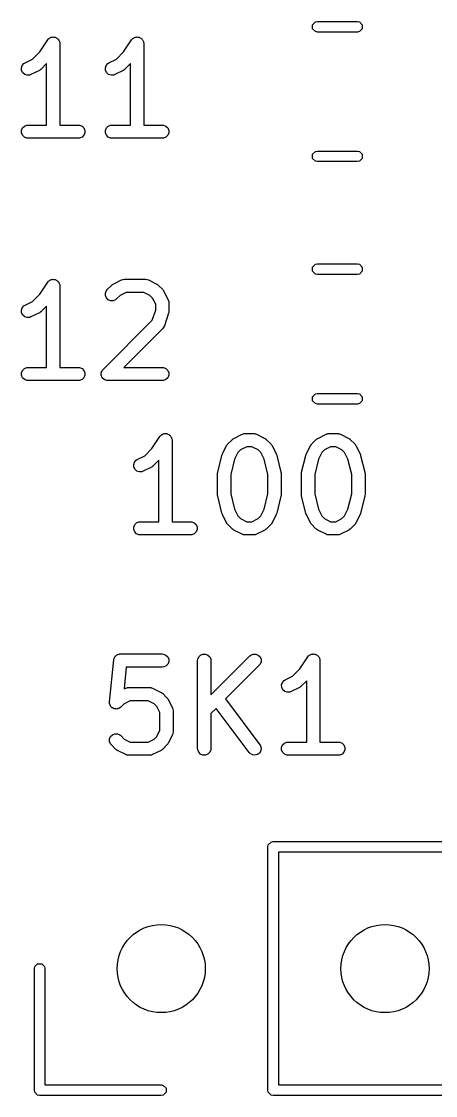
# Model space of a CAD drawing. Extents: x 19.8 to 98.9, y -129.1 to -67.1.
# Drawn here: x 33.41 to 38.11, y -118.64 to -106.45 of the extents above; entities that cross this region are included whole.
import ezdxf

# ---------------------------------------------------------------- set-up
doc = ezdxf.new("R2010")
doc.units = 0
doc.layers.add('BLACK', color=7, linetype='CONTINUOUS')

msp = doc.modelspace()

# ---------------------------------------------------------------- linework, layer by layer
at = {"layer": 'BLACK', "linetype": 'CONTINUOUS'}
for p, q in [((36.717503, -106.492039), (36.749975, -106.459567)), ((36.717503, -106.537961), (36.717503, -106.492039)), ((36.749975, -106.459567), (36.772936, -106.455)), ((36.772936, -106.455), (37.227064, -106.455)), ((37.227064, -106.455), (37.250025, -106.459567)), ((37.250025, -106.459567), (37.282497, -106.492039)), ((37.282497, -106.492039), (37.282497, -106.537961)), ((36.749975, -106.570433), (36.717503, -106.537961)), ((36.772936, -106.575), (36.749975, -106.570433)), ((37.227064, -106.575), (36.772936, -106.575)), ((37.250025, -106.570433), (37.227064, -106.575)), ((37.282497, -106.537961), (37.250025, -106.570433)), ((33.620285, -106.799896), (33.711405, -106.663216)), ((33.711405, -106.663216), (33.711439, -106.663173)), ((33.711439, -106.663173), (33.711449, -106.663151)), ((33.711449, -106.663151), (33.7115, -106.663099)), ((33.7115, -106.663099), (33.720721, -106.651841)), ((33.720721, -106.651841), (33.72689, -106.647709)), ((33.72689, -106.647709), (33.732141, -106.642459)), ((33.732141, -106.642459), (33.73893, -106.639646)), ((33.73893, -106.639646), (33.745036, -106.635558)), ((33.745036, -106.635558), (33.752316, -106.634101)), ((33.752316, -106.634101), (33.759177, -106.63126)), ((33.759177, -106.63126), (33.766525, -106.63126)), ((33.766525, -106.63126), (33.77373, -106.629819)), ((33.77373, -106.629819), (33.781014, -106.63126)), ((33.781014, -106.63126), (33.788441, -106.63126)), ((33.788441, -106.63126), (33.795229, -106.634072)), ((33.795229, -106.634072), (33.802438, -106.635498)), ((33.802438, -106.635498), (33.808617, -106.639617)), ((33.808617, -106.639617), (33.815477, -106.642459)), ((33.815477, -106.642459), (33.82067, -106.647652)), ((33.82067, -106.647652), (33.826787, -106.65173)), ((33.826787, -106.65173), (33.83092, -106.657902)), ((33.83092, -106.657902), (33.836169, -106.663151)), ((33.836169, -106.663151), (33.83898, -106.669938)), ((33.83898, -106.669938), (33.84307, -106.676045)), ((33.84307, -106.676045), (33.844526, -106.683326)), ((33.844526, -106.683326), (33.847368, -106.690187)), ((33.847368, -106.690187), (33.848793, -106.704663)), ((33.848793, -106.704663), (33.848809, -106.70474)), ((33.848809, -106.70474), (33.848803, -106.704766)), ((33.848803, -106.704766), (33.848809, -106.704819)), ((33.848809, -106.704819), (33.848809, -107.629819)), ((34.572666, -106.799896), (34.663786, -106.663216)), ((34.663786, -106.663216), (34.66382, -106.663173)), ((34.66382, -106.663173), (34.66383, -106.663151)), ((34.66383, -106.663151), (34.663881, -106.663099)), ((34.663881, -106.663099), (34.673102, -106.651841)), ((34.673102, -106.651841), (34.679271, -106.647709)), ((34.679271, -106.647709), (34.684522, -106.642459)), ((34.684522, -106.642459), (34.691311, -106.639646)), ((34.691311, -106.639646), (34.697417, -106.635558)), ((34.697417, -106.635558), (34.704697, -106.634101)), ((34.704697, -106.634101), (34.711558, -106.63126)), ((34.711558, -106.63126), (34.718906, -106.63126)), ((34.718906, -106.63126), (34.726111, -106.629819)), ((34.726111, -106.629819), (34.733395, -106.63126)), ((34.733395, -106.63126), (34.740822, -106.63126)), ((34.740822, -106.63126), (34.74761, -106.634072)), ((34.74761, -106.634072), (34.754819, -106.635498)), ((34.754819, -106.635498), (34.760998, -106.639617)), ((34.760998, -106.639617), (34.767858, -106.642459)), ((34.767858, -106.642459), (34.773051, -106.647652)), ((34.773051, -106.647652), (34.779168, -106.65173)), ((34.779168, -106.65173), (34.783301, -106.657902)), ((34.783301, -106.657902), (34.78855, -106.663151)), ((34.78855, -106.663151), (34.791361, -106.669938)), ((34.791361, -106.669938), (34.795451, -106.676045)), ((34.795451, -106.676045), (34.796907, -106.683326)), ((34.796907, -106.683326), (34.799749, -106.690187)), ((34.799749, -106.690187), (34.801174, -106.704663)), ((34.801174, -106.704663), (34.80119, -106.70474)), ((34.80119, -106.70474), (34.801184, -106.704766)), ((34.801184, -106.704766), (34.80119, -106.704819)), ((34.80119, -106.704819), (34.80119, -107.629819)), ((33.538906, -106.881275), (33.620285, -106.799896)), ((34.491287, -106.881275), (34.572666, -106.799896)), ((33.413684, -106.981152), (33.422938, -106.953391)), ((33.415758, -107.010342), (33.413684, -106.981152)), ((33.422938, -106.953391), (33.442111, -106.931283)), ((33.442111, -106.931283), (33.454554, -106.923451)), ((33.454554, -106.923451), (33.538906, -106.881275)), ((33.698809, -106.933504), (33.636366, -106.995947)), ((33.698809, -107.629819), (33.698809, -106.933504)), ((34.366065, -106.981152), (34.375319, -106.953391)), ((34.368139, -107.010342), (34.366065, -106.981152)), ((34.375319, -106.953391), (34.394492, -106.931283)), ((34.394492, -106.931283), (34.406935, -106.923451)), ((34.406935, -106.923451), (34.491287, -106.881275)), ((34.65119, -106.933504), (34.588747, -106.995947)), ((34.65119, -107.629819), (34.65119, -106.933504)), ((33.428845, -107.036517), (33.415758, -107.010342)), ((33.450953, -107.05569), (33.428845, -107.036517)), ((33.478714, -107.064944), (33.450953, -107.05569)), ((33.507904, -107.06287), (33.478714, -107.064944)), ((33.521636, -107.057615), (33.507904, -107.06287)), ((33.616874, -107.009996), (33.521636, -107.057615)), ((33.623173, -107.006031), (33.616874, -107.009996)), ((33.625001, -107.005274), (33.623173, -107.006031)), ((33.627057, -107.003585), (33.625001, -107.005274)), ((33.629317, -107.002164), (33.627057, -107.003585)), ((33.630616, -107.000665), (33.629317, -107.002164)), ((33.636366, -106.995947), (33.630616, -107.000665)), ((34.381226, -107.036517), (34.368139, -107.010342)), ((34.403334, -107.05569), (34.381226, -107.036517)), ((34.431095, -107.064944), (34.403334, -107.05569)), ((34.460285, -107.06287), (34.431095, -107.064944)), ((34.474017, -107.057615), (34.460285, -107.06287)), ((34.569255, -107.009996), (34.474017, -107.057615)), ((34.575554, -107.006031), (34.569255, -107.009996)), ((34.577382, -107.005274), (34.575554, -107.006031)), ((34.579438, -107.003585), (34.577382, -107.005274)), ((34.581698, -107.002164), (34.579438, -107.003585)), ((34.582997, -107.000665), (34.581698, -107.002164)), ((34.588747, -106.995947), (34.582997, -107.000665)), ((33.414536, -107.690187), (33.425735, -107.663151)), ((33.414536, -107.719451), (33.414536, -107.690187)), ((33.425735, -107.663151), (33.446427, -107.642459)), ((33.446427, -107.642459), (33.473463, -107.63126)), ((33.473463, -107.63126), (33.488095, -107.629819)), ((33.488095, -107.629819), (33.698809, -107.629819)), ((33.848809, -107.629819), (34.059523, -107.629819)), ((34.059523, -107.629819), (34.074155, -107.63126)), ((34.074155, -107.63126), (34.101191, -107.642459)), ((34.101191, -107.642459), (34.121883, -107.663151)), ((34.121883, -107.663151), (34.133082, -107.690187)), ((34.133082, -107.690187), (34.133082, -107.719451)), ((34.366917, -107.690187), (34.378116, -107.663151)), ((34.366917, -107.719451), (34.366917, -107.690187)), ((34.378116, -107.663151), (34.398808, -107.642459)), ((34.398808, -107.642459), (34.425844, -107.63126)), ((34.425844, -107.63126), (34.440476, -107.629819)), ((34.440476, -107.629819), (34.65119, -107.629819)), ((34.80119, -107.629819), (35.011904, -107.629819)), ((35.011904, -107.629819), (35.026536, -107.63126)), ((35.026536, -107.63126), (35.053572, -107.642459)), ((35.053572, -107.642459), (35.074264, -107.663151)), ((35.074264, -107.663151), (35.085463, -107.690187)), ((35.085463, -107.690187), (35.085463, -107.719451)), ((33.425735, -107.746487), (33.414536, -107.719451)), ((33.446427, -107.767179), (33.425735, -107.746487)), ((33.473463, -107.778378), (33.446427, -107.767179)), ((33.488095, -107.779819), (33.473463, -107.778378)), ((34.059523, -107.779819), (33.488095, -107.779819)), ((34.074155, -107.778378), (34.059523, -107.779819)), ((34.101191, -107.767179), (34.074155, -107.778378)), ((34.121883, -107.746487), (34.101191, -107.767179)), ((34.133082, -107.719451), (34.121883, -107.746487)), ((34.378116, -107.746487), (34.366917, -107.719451)), ((34.398808, -107.767179), (34.378116, -107.746487)), ((34.425844, -107.778378), (34.398808, -107.767179)), ((34.440476, -107.779819), (34.425844, -107.778378)), ((35.011904, -107.779819), (34.440476, -107.779819)), ((35.026536, -107.778378), (35.011904, -107.779819)), ((35.053572, -107.767179), (35.026536, -107.778378)), ((35.074264, -107.746487), (35.053572, -107.767179)), ((35.085463, -107.719451), (35.074264, -107.746487)), ((36.717503, -107.962039), (36.749975, -107.929567)), ((36.749975, -107.929567), (36.772936, -107.925)), ((36.772936, -107.925), (37.227064, -107.925)), ((37.227064, -107.925), (37.250025, -107.929567)), ((37.250025, -107.929567), (37.282497, -107.962039)), ((36.717503, -108.007961), (36.717503, -107.962039)), ((36.749975, -108.040433), (36.717503, -108.007961)), ((36.772936, -108.045), (36.749975, -108.040433)), ((37.227064, -108.045), (36.772936, -108.045)), ((37.250025, -108.040433), (37.227064, -108.045)), ((37.282497, -108.007961), (37.250025, -108.040433)), ((37.282497, -107.962039), (37.282497, -108.007961)), ((36.717503, -109.242039), (36.749975, -109.209567)), ((36.717503, -109.287961), (36.717503, -109.242039)), ((36.749975, -109.320433), (36.717503, -109.287961)), ((36.749975, -109.209567), (36.772936, -109.205)), ((36.772936, -109.205), (37.227064, -109.205)), ((37.227064, -109.205), (37.250025, -109.209567)), ((37.250025, -109.209567), (37.282497, -109.242039)), ((37.282497, -109.287961), (37.250025, -109.320433)), ((37.282497, -109.242039), (37.282497, -109.287961)), ((33.620285, -109.549896), (33.711405, -109.413216)), ((33.711405, -109.413216), (33.711439, -109.413173)), ((33.711439, -109.413173), (33.711449, -109.413151)), ((33.711449, -109.413151), (33.7115, -109.413099)), ((33.7115, -109.413099), (33.720721, -109.401841)), ((33.720721, -109.401841), (33.72689, -109.397709)), ((33.72689, -109.397709), (33.732141, -109.392459)), ((33.732141, -109.392459), (33.73893, -109.389646)), ((33.73893, -109.389646), (33.745036, -109.385558)), ((33.745036, -109.385558), (33.752316, -109.384101)), ((33.752316, -109.384101), (33.759177, -109.38126)), ((33.759177, -109.38126), (33.766525, -109.38126)), ((33.766525, -109.38126), (33.77373, -109.379819)), ((33.77373, -109.379819), (33.781014, -109.38126)), ((33.781014, -109.38126), (33.788441, -109.38126)), ((33.788441, -109.38126), (33.795229, -109.384072)), ((33.795229, -109.384072), (33.802438, -109.385498)), ((33.802438, -109.385498), (33.808617, -109.389617)), ((33.808617, -109.389617), (33.815477, -109.392459)), ((33.815477, -109.392459), (33.82067, -109.397652)), ((33.82067, -109.397652), (33.826787, -109.40173)), ((33.826787, -109.40173), (33.83092, -109.407902)), ((33.83092, -109.407902), (33.836169, -109.413151)), ((33.836169, -109.413151), (33.83898, -109.419938)), ((33.83898, -109.419938), (33.84307, -109.426045)), ((34.454554, -109.435356), (34.549792, -109.387737)), ((34.549792, -109.387737), (34.563523, -109.382482)), ((34.563523, -109.382482), (34.566212, -109.38229)), ((34.566212, -109.38229), (34.568701, -109.38126)), ((34.568701, -109.38126), (34.583333, -109.379819)), ((34.583333, -109.379819), (34.821428, -109.379819)), ((34.821428, -109.379819), (34.83606, -109.38126)), ((34.83606, -109.38126), (34.838549, -109.382291)), ((34.838549, -109.382291), (34.841237, -109.382482)), ((34.841237, -109.382482), (34.854969, -109.387737)), ((34.854969, -109.387737), (34.950207, -109.435356)), ((36.772936, -109.325), (36.749975, -109.320433)), ((37.227064, -109.325), (36.772936, -109.325)), ((37.250025, -109.320433), (37.227064, -109.325)), ((33.84307, -109.426045), (33.844526, -109.433326)), ((33.844526, -109.433326), (33.847368, -109.440187)), ((33.847368, -109.440187), (33.848793, -109.454663)), ((33.848793, -109.454663), (33.848809, -109.45474)), ((33.848809, -109.45474), (33.848803, -109.454766)), ((33.848803, -109.454766), (33.848809, -109.454819)), ((33.848809, -109.454819), (33.848809, -110.379819)), ((34.366917, -109.535426), (34.378116, -109.508389)), ((34.366917, -109.564688), (34.366917, -109.535426)), ((34.378116, -109.508389), (34.387443, -109.497024)), ((34.387443, -109.497024), (34.435062, -109.449405)), ((34.435062, -109.449405), (34.440811, -109.444686)), ((34.440811, -109.444686), (34.442111, -109.443188)), ((34.442111, -109.443188), (34.44437, -109.441766)), ((34.44437, -109.441766), (34.446427, -109.440078)), ((34.446427, -109.440078), (34.448254, -109.43932)), ((34.448254, -109.43932), (34.454554, -109.435356)), ((34.601038, -109.529819), (34.532522, -109.564077)), ((34.803723, -109.529819), (34.601038, -109.529819)), ((34.872239, -109.564077), (34.803723, -109.529819)), ((34.950207, -109.435356), (34.956506, -109.43932)), ((34.956506, -109.43932), (34.958334, -109.440078)), ((34.958334, -109.440078), (34.96039, -109.441766)), ((34.96039, -109.441766), (34.96265, -109.443188)), ((34.96265, -109.443188), (34.963949, -109.444686)), ((34.963949, -109.444686), (34.969699, -109.449405)), ((34.969699, -109.449405), (35.017318, -109.497024)), ((35.017318, -109.497024), (35.022036, -109.502773)), ((35.022036, -109.502773), (35.023535, -109.504073)), ((35.023535, -109.504073), (35.024956, -109.506332)), ((35.024956, -109.506332), (35.026645, -109.508389)), ((35.026645, -109.508389), (35.027402, -109.510216)), ((35.027402, -109.510216), (35.031367, -109.516516)), ((35.031367, -109.516516), (35.078986, -109.611754)), ((33.454554, -109.673451), (33.538906, -109.631275)), ((33.538906, -109.631275), (33.620285, -109.549896)), ((34.378116, -109.591725), (34.366917, -109.564688)), ((34.398808, -109.612417), (34.378116, -109.591725)), ((34.425845, -109.623616), (34.398808, -109.612417)), ((34.455107, -109.623616), (34.425845, -109.623616)), ((34.482144, -109.612417), (34.455107, -109.623616)), ((34.493509, -109.60309), (34.482144, -109.612417)), ((34.532522, -109.564077), (34.493509, -109.60309)), ((34.902646, -109.594484), (34.872239, -109.564077)), ((34.936904, -109.663), (34.902646, -109.594484)), ((34.936904, -109.728363), (34.936904, -109.663)), ((35.078986, -109.611754), (35.084241, -109.625485)), ((35.084241, -109.625485), (35.084432, -109.628174)), ((35.084432, -109.628174), (35.085463, -109.630663)), ((35.085463, -109.630663), (35.086904, -109.645295)), ((35.086904, -109.645295), (35.086904, -109.740533)), ((33.413684, -109.731152), (33.422938, -109.703391)), ((33.415758, -109.760342), (33.413684, -109.731152)), ((33.428845, -109.786517), (33.415758, -109.760342)), ((33.422938, -109.703391), (33.442111, -109.681283)), ((33.450953, -109.80569), (33.428845, -109.786517)), ((33.442111, -109.681283), (33.454554, -109.673451)), ((33.616874, -109.759996), (33.521636, -109.807615)), ((33.623173, -109.756031), (33.616874, -109.759996)), ((33.625001, -109.755274), (33.623173, -109.756031)), ((33.627057, -109.753585), (33.625001, -109.755274)), ((33.629317, -109.752164), (33.627057, -109.753585)), ((33.630616, -109.750665), (33.629317, -109.752164)), ((33.636366, -109.745947), (33.630616, -109.750665)), ((33.698809, -109.683504), (33.636366, -109.745947)), ((33.698809, -110.379819), (33.698809, -109.683504)), ((34.898732, -109.842876), (34.936904, -109.728363)), ((35.083055, -109.764251), (35.035436, -109.907107)), ((35.084704, -109.756995), (35.083055, -109.764251)), ((35.085463, -109.755165), (35.084704, -109.756995)), ((35.085724, -109.752511), (35.085463, -109.755165)), ((35.086315, -109.749914), (35.085724, -109.752511)), ((35.086904, -109.740533), (35.086174, -109.747939)), ((35.086174, -109.747939), (35.086315, -109.749914)), ((33.478714, -109.814944), (33.450953, -109.80569)), ((33.507904, -109.81287), (33.478714, -109.814944)), ((33.521636, -109.807615), (33.507904, -109.81287)), ((34.339824, -110.401786), (34.898732, -109.842876)), ((35.035436, -109.907107), (35.029442, -109.920533)), ((35.017318, -109.936423), (34.573923, -110.379819)), ((35.026646, -109.925058), (35.017318, -109.936423)), ((35.027677, -109.922567), (35.026646, -109.925058)), ((35.029442, -109.920533), (35.027677, -109.922567)), ((33.425735, -110.413151), (33.446427, -110.392459)), ((33.446427, -110.392459), (33.473463, -110.38126)), ((33.473463, -110.38126), (33.488095, -110.379819)), ((33.488095, -110.379819), (33.698809, -110.379819)), ((33.848809, -110.379819), (34.059523, -110.379819)), ((34.059523, -110.379819), (34.074155, -110.38126)), ((34.074155, -110.38126), (34.101191, -110.392459)), ((34.101191, -110.392459), (34.121883, -110.413151)), ((34.573923, -110.379819), (35.011904, -110.379819)), ((35.011904, -110.379819), (35.026536, -110.38126)), ((35.026536, -110.38126), (35.053572, -110.392459)), ((35.053572, -110.392459), (35.074264, -110.413151)), ((33.414536, -110.440187), (33.425735, -110.413151)), ((33.414536, -110.469451), (33.414536, -110.440187)), ((33.425735, -110.496487), (33.414536, -110.469451)), ((33.446427, -110.517179), (33.425735, -110.496487)), ((33.473463, -110.528378), (33.446427, -110.517179)), ((34.101191, -110.517179), (34.074155, -110.528378)), ((34.121883, -110.496487), (34.101191, -110.517179)), ((34.121883, -110.413151), (34.133082, -110.440187)), ((34.133082, -110.469451), (34.121883, -110.496487)), ((34.133082, -110.440187), (34.133082, -110.469451)), ((34.319298, -110.440187), (34.330497, -110.413151)), ((34.319298, -110.469451), (34.319298, -110.440187)), ((34.330497, -110.496487), (34.319298, -110.469451)), ((34.330497, -110.413151), (34.339824, -110.401786)), ((34.351189, -110.517179), (34.330497, -110.496487)), ((34.378225, -110.528378), (34.351189, -110.517179)), ((35.053572, -110.517179), (35.026536, -110.528378)), ((35.074264, -110.496487), (35.053572, -110.517179)), ((35.074264, -110.413151), (35.085463, -110.440187)), ((35.085463, -110.469451), (35.074264, -110.496487)), ((35.085463, -110.440187), (35.085463, -110.469451)), ((33.488095, -110.529819), (33.473463, -110.528378)), ((34.059523, -110.529819), (33.488095, -110.529819)), ((34.074155, -110.528378), (34.059523, -110.529819)), ((34.392857, -110.529819), (34.378225, -110.528378)), ((35.011904, -110.529819), (34.392857, -110.529819)), ((35.026536, -110.528378), (35.011904, -110.529819)), ((36.717503, -110.712039), (36.749975, -110.679567)), ((36.717503, -110.757961), (36.717503, -110.712039)), ((36.749975, -110.790433), (36.717503, -110.757961)), ((36.749975, -110.679567), (36.772936, -110.675)), ((36.772936, -110.675), (37.227064, -110.675)), ((37.227064, -110.675), (37.250025, -110.679567)), ((37.250025, -110.679567), (37.282497, -110.712039)), ((37.282497, -110.757961), (37.250025, -110.790433)), ((37.282497, -110.712039), (37.282497, -110.757961)), ((36.772936, -110.795), (36.749975, -110.790433)), ((37.227064, -110.795), (36.772936, -110.795)), ((37.250025, -110.790433), (37.227064, -110.795)), ((34.894095, -111.299896), (34.985215, -111.163216)), ((34.985215, -111.163216), (34.985249, -111.163173)), ((34.985249, -111.163173), (34.985259, -111.163151)), ((34.985259, -111.163151), (34.98531, -111.163099)), ((34.98531, -111.163099), (34.994531, -111.151841)), ((34.994531, -111.151841), (35.0007, -111.147709)), ((35.0007, -111.147709), (35.005951, -111.142459)), ((35.005951, -111.142459), (35.01274, -111.139646)), ((35.01274, -111.139646), (35.018846, -111.135558)), ((35.018846, -111.135558), (35.026126, -111.134101)), ((35.026126, -111.134101), (35.032987, -111.13126)), ((35.032987, -111.13126), (35.040335, -111.13126)), ((35.040335, -111.13126), (35.04754, -111.129819)), ((35.04754, -111.129819), (35.054824, -111.13126)), ((35.054824, -111.13126), (35.062251, -111.13126)), ((35.062251, -111.13126), (35.069039, -111.134072)), ((35.069039, -111.134072), (35.076248, -111.135498)), ((35.076248, -111.135498), (35.082427, -111.139617)), ((35.082427, -111.139617), (35.089287, -111.142459)), ((35.089287, -111.142459), (35.09448, -111.147652)), ((35.09448, -111.147652), (35.100597, -111.15173)), ((35.100597, -111.15173), (35.10473, -111.157902)), ((35.10473, -111.157902), (35.109979, -111.163151)), ((35.109979, -111.163151), (35.11279, -111.169938)), ((35.11279, -111.169938), (35.11688, -111.176045)), ((35.11688, -111.176045), (35.118336, -111.183326)), ((35.118336, -111.183326), (35.121178, -111.190187)), ((35.121178, -111.190187), (35.122603, -111.204663)), ((35.122603, -111.204663), (35.122619, -111.20474)), ((35.122619, -111.20474), (35.122613, -111.204766)), ((35.122613, -111.204766), (35.122619, -111.204819)), ((35.122619, -111.204819), (35.122619, -112.129819)), ((35.751772, -111.252773), (35.756491, -111.247024)), ((35.756491, -111.247024), (35.80411, -111.199405)), ((35.80411, -111.199405), (35.809859, -111.194686)), ((35.809859, -111.194686), (35.811159, -111.193188)), ((35.811159, -111.193188), (35.813418, -111.191766)), ((35.813418, -111.191766), (35.815475, -111.190078)), ((35.815475, -111.190078), (35.817302, -111.18932)), ((35.817302, -111.18932), (35.823602, -111.185356)), ((35.823602, -111.185356), (35.91884, -111.137737)), ((35.91884, -111.137737), (35.932571, -111.132482)), ((35.932571, -111.132482), (35.93526, -111.13229)), ((35.93526, -111.13229), (35.937749, -111.13126)), ((35.937749, -111.13126), (35.952381, -111.129819)), ((35.952381, -111.129819), (36.047619, -111.129819)), ((36.047619, -111.129819), (36.062251, -111.13126)), ((36.062251, -111.13126), (36.06474, -111.132291)), ((36.06474, -111.132291), (36.067428, -111.132482)), ((36.067428, -111.132482), (36.08116, -111.137737)), ((36.08116, -111.137737), (36.176398, -111.185356)), ((36.176398, -111.185356), (36.182697, -111.18932)), ((36.182697, -111.18932), (36.184525, -111.190078)), ((36.184525, -111.190078), (36.186581, -111.191766)), ((36.186581, -111.191766), (36.188841, -111.193188)), ((36.188841, -111.193188), (36.19014, -111.194686)), ((36.19014, -111.194686), (36.19589, -111.199405)), ((36.19589, -111.199405), (36.243509, -111.247024)), ((36.243509, -111.247024), (36.248227, -111.252773)), ((36.704153, -111.252773), (36.708872, -111.247024)), ((36.708872, -111.247024), (36.756491, -111.199405)), ((36.756491, -111.199405), (36.76224, -111.194686)), ((36.76224, -111.194686), (36.76354, -111.193188)), ((36.76354, -111.193188), (36.765799, -111.191766)), ((36.765799, -111.191766), (36.767856, -111.190078)), ((36.767856, -111.190078), (36.769683, -111.18932)), ((36.769683, -111.18932), (36.775983, -111.185356)), ((36.775983, -111.185356), (36.871221, -111.137737)), ((36.871221, -111.137737), (36.884952, -111.132482)), ((36.884952, -111.132482), (36.887641, -111.13229)), ((36.887641, -111.13229), (36.89013, -111.13126)), ((36.89013, -111.13126), (36.904762, -111.129819)), ((36.904762, -111.129819), (37, -111.129819)), ((37, -111.129819), (37.014632, -111.13126)), ((37.014632, -111.13126), (37.017121, -111.132291)), ((37.017121, -111.132291), (37.019809, -111.132482)), ((37.019809, -111.132482), (37.033541, -111.137737)), ((37.033541, -111.137737), (37.128779, -111.185356)), ((37.128779, -111.185356), (37.135078, -111.18932)), ((37.135078, -111.18932), (37.136906, -111.190078)), ((37.136906, -111.190078), (37.138962, -111.191766)), ((37.138962, -111.191766), (37.141222, -111.193188)), ((37.141222, -111.193188), (37.142521, -111.194686)), ((37.142521, -111.194686), (37.148271, -111.199405)), ((37.148271, -111.199405), (37.19589, -111.247024)), ((37.19589, -111.247024), (37.200608, -111.252773)), ((34.812716, -111.381275), (34.894095, -111.299896)), ((35.689568, -111.375486), (35.691895, -111.369404)), ((35.691895, -111.369404), (35.694091, -111.363259)), ((35.694091, -111.363259), (35.694413, -111.362823)), ((35.694413, -111.362823), (35.694823, -111.361754)), ((35.694823, -111.361754), (35.742442, -111.266516)), ((35.742442, -111.266516), (35.746406, -111.260216)), ((35.746406, -111.260216), (35.747164, -111.258389)), ((35.747164, -111.258389), (35.748852, -111.256332)), ((35.748852, -111.256332), (35.750274, -111.254073)), ((35.750274, -111.254073), (35.751772, -111.252773)), ((35.871163, -111.344484), (35.832669, -111.421471)), ((35.90157, -111.314077), (35.871163, -111.344484)), ((35.970086, -111.279819), (35.90157, -111.314077)), ((36.029914, -111.279819), (35.970086, -111.279819)), ((36.09843, -111.314077), (36.029914, -111.279819)), ((36.128837, -111.344484), (36.09843, -111.314077)), ((36.16733, -111.421471), (36.128837, -111.344484)), ((36.248227, -111.252773), (36.249726, -111.254073)), ((36.249726, -111.254073), (36.251147, -111.256332)), ((36.251147, -111.256332), (36.252836, -111.258389)), ((36.252836, -111.258389), (36.253593, -111.260216)), ((36.253593, -111.260216), (36.257558, -111.266516)), ((36.257558, -111.266516), (36.305177, -111.361754)), ((36.305177, -111.361754), (36.305586, -111.362823)), ((36.305586, -111.362823), (36.305909, -111.363259)), ((36.305909, -111.363259), (36.308101, -111.369395)), ((36.308101, -111.369395), (36.310432, -111.375485)), ((36.641949, -111.375486), (36.644276, -111.369404)), ((36.644276, -111.369404), (36.646472, -111.363259)), ((36.646472, -111.363259), (36.646794, -111.362823)), ((36.646794, -111.362823), (36.647204, -111.361754)), ((36.647204, -111.361754), (36.694823, -111.266516)), ((36.694823, -111.266516), (36.698787, -111.260216)), ((36.698787, -111.260216), (36.699545, -111.258389)), ((36.699545, -111.258389), (36.701233, -111.256332)), ((36.701233, -111.256332), (36.702655, -111.254073)), ((36.702655, -111.254073), (36.704153, -111.252773)), ((36.823544, -111.344484), (36.78505, -111.421471)), ((36.853951, -111.314077), (36.823544, -111.344484)), ((36.922467, -111.279819), (36.853951, -111.314077)), ((36.982295, -111.279819), (36.922467, -111.279819)), ((37.050811, -111.314077), (36.982295, -111.279819)), ((37.081218, -111.344484), (37.050811, -111.314077)), ((37.119711, -111.421471), (37.081218, -111.344484)), ((37.200608, -111.252773), (37.202107, -111.254073)), ((37.202107, -111.254073), (37.203528, -111.256332)), ((37.203528, -111.256332), (37.205217, -111.258389)), ((37.205217, -111.258389), (37.205974, -111.260216)), ((37.205974, -111.260216), (37.209939, -111.266516)), ((37.209939, -111.266516), (37.257558, -111.361754)), ((37.257558, -111.361754), (37.257967, -111.362823)), ((37.257967, -111.362823), (37.25829, -111.363259)), ((37.25829, -111.363259), (37.260482, -111.369395)), ((37.260482, -111.369395), (37.262813, -111.375485)), ((34.687494, -111.481152), (34.696748, -111.453391)), ((34.689568, -111.510342), (34.687494, -111.481152)), ((34.696748, -111.453391), (34.715921, -111.431283)), ((34.715921, -111.431283), (34.728364, -111.423451)), ((34.728364, -111.423451), (34.812716, -111.381275)), ((34.972619, -111.433504), (34.910176, -111.495947)), ((34.972619, -112.129819), (34.972619, -111.433504)), ((35.641525, -111.567581), (35.689144, -111.377105)), ((35.689144, -111.377105), (35.689529, -111.376025)), ((35.689529, -111.376025), (35.689568, -111.375486)), ((35.832669, -111.421471), (35.789286, -111.595005)), ((36.210714, -111.595005), (36.16733, -111.421471)), ((36.310432, -111.375485), (36.31047, -111.376025)), ((36.31047, -111.376025), (36.310856, -111.377105)), ((36.310856, -111.377105), (36.358475, -111.567581)), ((36.593906, -111.567581), (36.641525, -111.377105)), ((36.641525, -111.377105), (36.64191, -111.376025)), ((36.64191, -111.376025), (36.641949, -111.375486)), ((36.78505, -111.421471), (36.741667, -111.595005)), ((37.163095, -111.595005), (37.119711, -111.421471)), ((37.262813, -111.375485), (37.262851, -111.376025)), ((37.262851, -111.376025), (37.263237, -111.377105)), ((37.263237, -111.377105), (37.310856, -111.567581)), ((34.702655, -111.536517), (34.689568, -111.510342)), ((34.724763, -111.55569), (34.702655, -111.536517)), ((34.752524, -111.564944), (34.724763, -111.55569)), ((34.781714, -111.56287), (34.752524, -111.564944)), ((34.795446, -111.557615), (34.781714, -111.56287)), ((34.890684, -111.509996), (34.795446, -111.557615)), ((34.896983, -111.506031), (34.890684, -111.509996)), ((34.898811, -111.505274), (34.896983, -111.506031)), ((34.900867, -111.503585), (34.898811, -111.505274)), ((34.903127, -111.502164), (34.900867, -111.503585)), ((34.904426, -111.500665), (34.903127, -111.502164)), ((34.910176, -111.495947), (34.904426, -111.500665)), ((35.639286, -111.585771), (35.639537, -111.583217)), ((35.639286, -111.823866), (35.639286, -111.585771)), ((35.639375, -111.582125), (35.640184, -111.576651)), ((35.639537, -111.583217), (35.639375, -111.582125)), ((35.640184, -111.576651), (35.640727, -111.571139)), ((35.640727, -111.571139), (35.641149, -111.570117)), ((35.641149, -111.570117), (35.641525, -111.567581)), ((35.789286, -111.595005), (35.789286, -111.814632)), ((36.210714, -111.814632), (36.210714, -111.595005)), ((36.358475, -111.567581), (36.35885, -111.570117)), ((36.35885, -111.570117), (36.359273, -111.571139)), ((36.359273, -111.571139), (36.359815, -111.576651)), ((36.359815, -111.576651), (36.360625, -111.582125)), ((36.360625, -111.582125), (36.360462, -111.583217)), ((36.360462, -111.583217), (36.360714, -111.585771)), ((36.360714, -111.585771), (36.360714, -111.823866)), ((36.591667, -111.585771), (36.591918, -111.583217)), ((36.591667, -111.823866), (36.591667, -111.585771)), ((36.591756, -111.582125), (36.592565, -111.576651)), ((36.591918, -111.583217), (36.591756, -111.582125)), ((36.592565, -111.576651), (36.593108, -111.571139)), ((36.593108, -111.571139), (36.59353, -111.570117)), ((36.59353, -111.570117), (36.593906, -111.567581)), ((36.741667, -111.595005), (36.741667, -111.814632)), ((37.163095, -111.814632), (37.163095, -111.595005)), ((37.310856, -111.567581), (37.311231, -111.570117)), ((37.311231, -111.570117), (37.311654, -111.571139)), ((37.311654, -111.571139), (37.312196, -111.576651)), ((37.312196, -111.576651), (37.313006, -111.582125)), ((37.313006, -111.582125), (37.312843, -111.583217)), ((37.312843, -111.583217), (37.313095, -111.585771)), ((37.313095, -111.585771), (37.313095, -111.823866)), ((35.639537, -111.826419), (35.639286, -111.823866)), ((35.639375, -111.827512), (35.639537, -111.826419)), ((35.640184, -111.832985), (35.639375, -111.827512)), ((35.640727, -111.838498), (35.640184, -111.832985)), ((35.641149, -111.839519), (35.640727, -111.838498)), ((35.641525, -111.842056), (35.641149, -111.839519)), ((35.689144, -112.032532), (35.641525, -111.842056)), ((35.789286, -111.814632), (35.832669, -111.988166)), ((36.16733, -111.988166), (36.210714, -111.814632)), ((36.358475, -111.842056), (36.310856, -112.032532)), ((36.35885, -111.839519), (36.358475, -111.842056)), ((36.359273, -111.838498), (36.35885, -111.839519)), ((36.359815, -111.832985), (36.359273, -111.838498)), ((36.360625, -111.827512), (36.359815, -111.832985)), ((36.360714, -111.823866), (36.360462, -111.826419)), ((36.360462, -111.826419), (36.360625, -111.827512)), ((36.591918, -111.826419), (36.591667, -111.823866)), ((36.591756, -111.827512), (36.591918, -111.826419)), ((36.592565, -111.832985), (36.591756, -111.827512)), ((36.593108, -111.838498), (36.592565, -111.832985)), ((36.59353, -111.839519), (36.593108, -111.838498)), ((36.593906, -111.842056), (36.59353, -111.839519)), ((36.641525, -112.032532), (36.593906, -111.842056)), ((36.741667, -111.814632), (36.78505, -111.988166)), ((37.119711, -111.988166), (37.163095, -111.814632)), ((37.310856, -111.842056), (37.263237, -112.032532)), ((37.311231, -111.839519), (37.310856, -111.842056)), ((37.311654, -111.838498), (37.311231, -111.839519)), ((37.312196, -111.832985), (37.311654, -111.838498)), ((37.313006, -111.827512), (37.312196, -111.832985)), ((37.313095, -111.823866), (37.312843, -111.826419)), ((37.312843, -111.826419), (37.313006, -111.827512)), ((35.689529, -112.033611), (35.689144, -112.032532)), ((35.689568, -112.034151), (35.689529, -112.033611)), ((35.691895, -112.040232), (35.689568, -112.034151)), ((35.694091, -112.046378), (35.691895, -112.040232)), ((35.694413, -112.046813), (35.694091, -112.046378)), ((35.694823, -112.047883), (35.694413, -112.046813)), ((35.742442, -112.143121), (35.694823, -112.047883)), ((35.832669, -111.988166), (35.871163, -112.065153)), ((35.871163, -112.065153), (35.90157, -112.095561)), ((35.90157, -112.095561), (35.970086, -112.129819)), ((36.029914, -112.129819), (36.098429, -112.095561)), ((36.098429, -112.095561), (36.128836, -112.065153)), ((36.128836, -112.065153), (36.16733, -111.988166)), ((36.305177, -112.047883), (36.257558, -112.143121)), ((36.305586, -112.046813), (36.305177, -112.047883)), ((36.305909, -112.046378), (36.305586, -112.046813)), ((36.308101, -112.040241), (36.305909, -112.046378)), ((36.310432, -112.034152), (36.308101, -112.040241)), ((36.31047, -112.033611), (36.310432, -112.034152)), ((36.310856, -112.032532), (36.31047, -112.033611)), ((36.64191, -112.033611), (36.641525, -112.032532)), ((36.641949, -112.034151), (36.64191, -112.033611)), ((36.644276, -112.040232), (36.641949, -112.034151)), ((36.646472, -112.046378), (36.644276, -112.040232)), ((36.646794, -112.046813), (36.646472, -112.046378)), ((36.647204, -112.047883), (36.646794, -112.046813)), ((36.694823, -112.143121), (36.647204, -112.047883)), ((36.78505, -111.988166), (36.823544, -112.065153)), ((36.823544, -112.065153), (36.853951, -112.095561)), ((36.853951, -112.095561), (36.922467, -112.129819)), ((36.982295, -112.129819), (37.05081, -112.095561)), ((37.05081, -112.095561), (37.081217, -112.065153)), ((37.081217, -112.065153), (37.119711, -111.988166)), ((37.257558, -112.047883), (37.209939, -112.143121)), ((37.257967, -112.046813), (37.257558, -112.047883)), ((37.25829, -112.046378), (37.257967, -112.046813)), ((37.260482, -112.040241), (37.25829, -112.046378)), ((37.262813, -112.034152), (37.260482, -112.040241)), ((37.262851, -112.033611), (37.262813, -112.034152)), ((37.263237, -112.032532), (37.262851, -112.033611)), ((34.688346, -112.190187), (34.699545, -112.163151)), ((34.688346, -112.219451), (34.688346, -112.190187)), ((34.699545, -112.246487), (34.688346, -112.219451)), ((34.699545, -112.163151), (34.720237, -112.142459)), ((34.720237, -112.142459), (34.747273, -112.13126)), ((34.747273, -112.13126), (34.761905, -112.129819)), ((34.761905, -112.129819), (34.972619, -112.129819)), ((35.122619, -112.129819), (35.333333, -112.129819)), ((35.333333, -112.129819), (35.347965, -112.13126)), ((35.347965, -112.13126), (35.375001, -112.142459)), ((35.375001, -112.142459), (35.395693, -112.163151)), ((35.395693, -112.163151), (35.406892, -112.190187)), ((35.406892, -112.219451), (35.395693, -112.246487)), ((35.406892, -112.190187), (35.406892, -112.219451)), ((35.746405, -112.149417), (35.742442, -112.143121)), ((35.747163, -112.151247), (35.746405, -112.149417)), ((35.748852, -112.153305), (35.747163, -112.151247)), ((35.750274, -112.155564), (35.748852, -112.153305)), ((35.751772, -112.156863), (35.750274, -112.155564)), ((35.75649, -112.162612), (35.751772, -112.156863)), ((35.804109, -112.210232), (35.75649, -112.162612)), ((35.809858, -112.21495), (35.804109, -112.210232)), ((35.811159, -112.21645), (35.809858, -112.21495)), ((35.813418, -112.217872), (35.811159, -112.21645)), ((35.815475, -112.21956), (35.813418, -112.217872)), ((35.817302, -112.220317), (35.815475, -112.21956)), ((35.823602, -112.224282), (35.817302, -112.220317)), ((35.970086, -112.129819), (36.029914, -112.129819)), ((36.182697, -112.220317), (36.176398, -112.224282)), ((36.184525, -112.21956), (36.182697, -112.220317)), ((36.186581, -112.217872), (36.184525, -112.21956)), ((36.188841, -112.21645), (36.186581, -112.217872)), ((36.190141, -112.21495), (36.188841, -112.21645)), ((36.195891, -112.210232), (36.190141, -112.21495)), ((36.243509, -112.162613), (36.195891, -112.210232)), ((36.248227, -112.156863), (36.243509, -112.162613)), ((36.249726, -112.155564), (36.248227, -112.156863)), ((36.251147, -112.153305), (36.249726, -112.155564)), ((36.252837, -112.151247), (36.251147, -112.153305)), ((36.253594, -112.149417), (36.252837, -112.151247)), ((36.257558, -112.143121), (36.253594, -112.149417)), ((36.698786, -112.149417), (36.694823, -112.143121)), ((36.699544, -112.151247), (36.698786, -112.149417)), ((36.701233, -112.153305), (36.699544, -112.151247)), ((36.702655, -112.155564), (36.701233, -112.153305)), ((36.704153, -112.156863), (36.702655, -112.155564)), ((36.708871, -112.162612), (36.704153, -112.156863)), ((36.75649, -112.210232), (36.708871, -112.162612)), ((36.762239, -112.21495), (36.75649, -112.210232)), ((36.76354, -112.21645), (36.762239, -112.21495)), ((36.765799, -112.217872), (36.76354, -112.21645)), ((36.767856, -112.21956), (36.765799, -112.217872)), ((36.769683, -112.220317), (36.767856, -112.21956)), ((36.775983, -112.224282), (36.769683, -112.220317)), ((36.922467, -112.129819), (36.982295, -112.129819)), ((37.135078, -112.220317), (37.128779, -112.224282)), ((37.136906, -112.21956), (37.135078, -112.220317)), ((37.138962, -112.217872), (37.136906, -112.21956)), ((37.141222, -112.21645), (37.138962, -112.217872)), ((37.142522, -112.21495), (37.141222, -112.21645)), ((37.148272, -112.210232), (37.142522, -112.21495)), ((37.19589, -112.162613), (37.148272, -112.210232)), ((37.200608, -112.156863), (37.19589, -112.162613)), ((37.202107, -112.155564), (37.200608, -112.156863)), ((37.203528, -112.153305), (37.202107, -112.155564)), ((37.205218, -112.151247), (37.203528, -112.153305)), ((37.205975, -112.149417), (37.205218, -112.151247)), ((37.209939, -112.143121), (37.205975, -112.149417)), ((34.720237, -112.267179), (34.699545, -112.246487)), ((34.747273, -112.278378), (34.720237, -112.267179)), ((34.761905, -112.279819), (34.747273, -112.278378)), ((35.333333, -112.279819), (34.761905, -112.279819)), ((35.347965, -112.278378), (35.333333, -112.279819)), ((35.375001, -112.267179), (35.347965, -112.278378)), ((35.395693, -112.246487), (35.375001, -112.267179)), ((35.91884, -112.271901), (35.823602, -112.224282)), ((35.932571, -112.277156), (35.91884, -112.271901)), ((35.93526, -112.277347), (35.932571, -112.277156)), ((35.937749, -112.278378), (35.93526, -112.277347)), ((35.952381, -112.279819), (35.937749, -112.278378)), ((36.047619, -112.279819), (35.952381, -112.279819)), ((36.062251, -112.278378), (36.047619, -112.279819)), ((36.06474, -112.277346), (36.062251, -112.278378)), ((36.067428, -112.277156), (36.06474, -112.277346)), ((36.08116, -112.271901), (36.067428, -112.277156)), ((36.176398, -112.224282), (36.08116, -112.271901)), ((36.871221, -112.271901), (36.775983, -112.224282)), ((36.884952, -112.277156), (36.871221, -112.271901)), ((36.887641, -112.277347), (36.884952, -112.277156)), ((36.89013, -112.278378), (36.887641, -112.277347)), ((36.904762, -112.279819), (36.89013, -112.278378)), ((37, -112.279819), (36.904762, -112.279819)), ((37.014632, -112.278378), (37, -112.279819)), ((37.017121, -112.277346), (37.014632, -112.278378)), ((37.019809, -112.277156), (37.017121, -112.277346)), ((37.033541, -112.271901), (37.019809, -112.277156)), ((37.128779, -112.224282), (37.033541, -112.271901)), ((34.462868, -113.688464), (34.463976, -113.68294)), ((34.463976, -113.68294), (34.469158, -113.67328)), ((34.469158, -113.67328), (34.473354, -113.663151)), ((34.473354, -113.663151), (34.476025, -113.660479)), ((34.476025, -113.660479), (34.47781, -113.657153)), ((34.47781, -113.657153), (34.486292, -113.650212)), ((34.486292, -113.650212), (34.494046, -113.642459)), ((34.494046, -113.642459), (34.497534, -113.641013)), ((34.497534, -113.641013), (34.500458, -113.638622)), ((34.500458, -113.638622), (34.510955, -113.635454)), ((34.510955, -113.635454), (34.521082, -113.63126)), ((34.521082, -113.63126), (34.526687, -113.630707)), ((34.526687, -113.630707), (34.528474, -113.630169)), ((34.528474, -113.630169), (34.530302, -113.630351)), ((34.530302, -113.630351), (34.535714, -113.629819)), ((34.535714, -113.629819), (35.011904, -113.629819)), ((35.011904, -113.629819), (35.026536, -113.63126)), ((35.026536, -113.63126), (35.053572, -113.642459)), ((35.053572, -113.642459), (35.074264, -113.663151)), ((35.074264, -113.663151), (35.085463, -113.690187)), ((35.414536, -113.690187), (35.425735, -113.663151)), ((35.425735, -113.663151), (35.446427, -113.642459)), ((35.446427, -113.642459), (35.473463, -113.63126)), ((35.473463, -113.63126), (35.502727, -113.63126)), ((35.502727, -113.63126), (35.529763, -113.642459)), ((35.529763, -113.642459), (35.550455, -113.663151)), ((35.550455, -113.663151), (35.561654, -113.690187)), ((35.563095, -114.095181), (36.00649, -113.651786)), ((36.00649, -113.651786), (36.017855, -113.642459)), ((36.017855, -113.642459), (36.044891, -113.63126)), ((36.044891, -113.63126), (36.074154, -113.63126)), ((36.074154, -113.63126), (36.101191, -113.642459)), ((36.101191, -113.642459), (36.121883, -113.663151)), ((36.121883, -113.663151), (36.133082, -113.690188)), ((36.572666, -113.799896), (36.663786, -113.663216)), ((36.663786, -113.663216), (36.66382, -113.663173)), ((36.66382, -113.663173), (36.66383, -113.663151)), ((36.66383, -113.663151), (36.663881, -113.663099)), ((36.663881, -113.663099), (36.673102, -113.651841)), ((36.673102, -113.651841), (36.679271, -113.647709)), ((36.679271, -113.647709), (36.684522, -113.642459)), ((36.684522, -113.642459), (36.691311, -113.639646)), ((36.691311, -113.639646), (36.697417, -113.635558)), ((36.697417, -113.635558), (36.704697, -113.634101)), ((36.704697, -113.634101), (36.711558, -113.63126)), ((36.711558, -113.63126), (36.718906, -113.63126)), ((36.718906, -113.63126), (36.726111, -113.629819)), ((36.726111, -113.629819), (36.733395, -113.63126)), ((36.733395, -113.63126), (36.740822, -113.63126)), ((36.740822, -113.63126), (36.74761, -113.634072)), ((36.74761, -113.634072), (36.754819, -113.635498)), ((36.754819, -113.635498), (36.760998, -113.639617)), ((36.760998, -113.639617), (36.767858, -113.642459)), ((36.767858, -113.642459), (36.773051, -113.647652)), ((36.773051, -113.647652), (36.779168, -113.65173)), ((36.779168, -113.65173), (36.783301, -113.657902)), ((36.783301, -113.657902), (36.78855, -113.663151)), ((36.78855, -113.663151), (36.791361, -113.669938)), ((36.791361, -113.669938), (36.795451, -113.676045)), ((36.795451, -113.676045), (36.796907, -113.683326)), ((36.796907, -113.683326), (36.799749, -113.690187)), ((34.413467, -114.173546), (34.461086, -113.697356)), ((34.461086, -113.697356), (34.462155, -113.692023)), ((34.462155, -113.690187), (34.462868, -113.688464)), ((34.462155, -113.692023), (34.462155, -113.690187)), ((34.603588, -113.779819), (34.578769, -114.028009)), ((35.011904, -113.779819), (34.603588, -113.779819)), ((35.026536, -113.778378), (35.011904, -113.779819)), ((35.053572, -113.767179), (35.026536, -113.778378)), ((35.074264, -113.746487), (35.053572, -113.767179)), ((35.085463, -113.719451), (35.074264, -113.746487)), ((35.085463, -113.690187), (35.085463, -113.719451)), ((35.413095, -113.704819), (35.414536, -113.690187)), ((35.413095, -114.704819), (35.413095, -113.704819)), ((35.561654, -113.690187), (35.563095, -113.704819)), ((35.563095, -113.704819), (35.563095, -114.095181)), ((36.112556, -113.757852), (35.72998, -114.140427)), ((36.121883, -113.746487), (36.112556, -113.757852)), ((36.133082, -113.719451), (36.121883, -113.746487)), ((36.133082, -113.690188), (36.133082, -113.719451)), ((36.491287, -113.881275), (36.572666, -113.799896)), ((36.799749, -113.690187), (36.801174, -113.704663)), ((36.801174, -113.704663), (36.80119, -113.70474)), ((36.80119, -113.70474), (36.801184, -113.704766)), ((36.801184, -113.704766), (36.80119, -113.704819)), ((36.80119, -113.704819), (36.80119, -114.629819)), ((36.394492, -113.931283), (36.406935, -113.923451)), ((36.406935, -113.923451), (36.491287, -113.881275)), ((34.578769, -114.028009), (34.597411, -114.018689)), ((34.597411, -114.018689), (34.611142, -114.013434)), ((34.611142, -114.013434), (34.613831, -114.013242)), ((34.613831, -114.013242), (34.61632, -114.012212)), ((34.61632, -114.012212), (34.630952, -114.010771)), ((34.630952, -114.010771), (34.869047, -114.010771)), ((34.869047, -114.010771), (34.883679, -114.012212)), ((34.883679, -114.012212), (34.886168, -114.013243)), ((34.886168, -114.013243), (34.888856, -114.013434)), ((34.888856, -114.013434), (34.902588, -114.018689)), ((34.902588, -114.018689), (34.997826, -114.066308)), ((36.366065, -113.981152), (36.375319, -113.953391)), ((36.368139, -114.010342), (36.366065, -113.981152)), ((36.381226, -114.036517), (36.368139, -114.010342)), ((36.375319, -113.953391), (36.394492, -113.931283)), ((36.403334, -114.05569), (36.381226, -114.036517)), ((36.569255, -114.009996), (36.474017, -114.057615)), ((36.575554, -114.006031), (36.569255, -114.009996)), ((36.577382, -114.005274), (36.575554, -114.006031)), ((36.579438, -114.003585), (36.577382, -114.005274)), ((36.581698, -114.002164), (36.579438, -114.003585)), ((36.582997, -114.000665), (36.581698, -114.002164)), ((36.588747, -113.995947), (36.582997, -114.000665)), ((36.65119, -113.933504), (36.588747, -113.995947)), ((36.65119, -114.629819), (36.65119, -113.933504)), ((34.648657, -114.160771), (34.580141, -114.195029)), ((34.851342, -114.160771), (34.648657, -114.160771)), ((34.919858, -114.195029), (34.851342, -114.160771)), ((34.997826, -114.066308), (35.004125, -114.070272)), ((35.004125, -114.070272), (35.005953, -114.07103)), ((35.005953, -114.07103), (35.008009, -114.072718)), ((35.008009, -114.072718), (35.010269, -114.07414)), ((35.010269, -114.07414), (35.011568, -114.075638)), ((35.011568, -114.075638), (35.017318, -114.080357)), ((35.017318, -114.080357), (35.064937, -114.127976)), ((35.064937, -114.127976), (35.069655, -114.133725)), ((35.069655, -114.133725), (35.071154, -114.135025)), ((35.071154, -114.135025), (35.072575, -114.137284)), ((35.072575, -114.137284), (35.074264, -114.139341)), ((35.074264, -114.139341), (35.075021, -114.141168)), ((35.075021, -114.141168), (35.078986, -114.147468)), ((35.078986, -114.147468), (35.126605, -114.242706)), ((35.72998, -114.140427), (36.119523, -114.659819)), ((36.431095, -114.064944), (36.403334, -114.05569)), ((36.460285, -114.06287), (36.431095, -114.064944)), ((36.474017, -114.057615), (36.460285, -114.06287)), ((34.413445, -114.188249), (34.413467, -114.173546)), ((34.414536, -114.191864), (34.413445, -114.188249)), ((34.414536, -114.19564), (34.414536, -114.191864)), ((34.41873, -114.205765), (34.414536, -114.19564)), ((34.421898, -114.216265), (34.41873, -114.205765)), ((34.424289, -114.219188), (34.421898, -114.216265)), ((34.425735, -114.222677), (34.424289, -114.219188)), ((34.433488, -114.23043), (34.425735, -114.222677)), ((34.440429, -114.238913), (34.433488, -114.23043)), ((34.443755, -114.240697), (34.440429, -114.238913)), ((34.446427, -114.243369), (34.443755, -114.240697)), ((34.456554, -114.247564), (34.446427, -114.243369)), ((34.466216, -114.252747), (34.456554, -114.247564)), ((34.469975, -114.253122), (34.466216, -114.252747)), ((34.473464, -114.254568), (34.469975, -114.253122)), ((34.484425, -114.254568), (34.473464, -114.254568)), ((34.495335, -114.255659), (34.484425, -114.254568)), ((34.498951, -114.254568), (34.495335, -114.255659)), ((34.502726, -114.254568), (34.498951, -114.254568)), ((34.512851, -114.250373), (34.502726, -114.254568)), ((34.523351, -114.247206), (34.512851, -114.250373)), ((34.526274, -114.244814), (34.523351, -114.247206)), ((34.529763, -114.243369), (34.526274, -114.244814)), ((34.541128, -114.234042), (34.529763, -114.243369)), ((34.580141, -114.195029), (34.541128, -114.234042)), ((34.950265, -114.225436), (34.919858, -114.195029)), ((34.984523, -114.293952), (34.950265, -114.225436)), ((34.984523, -114.496637), (34.984523, -114.293952)), ((35.126605, -114.242706), (35.13186, -114.256437)), ((35.13186, -114.256437), (35.132051, -114.259126)), ((35.132051, -114.259126), (35.133082, -114.261615)), ((35.133082, -114.261615), (35.134523, -114.276247)), ((35.134523, -114.276247), (35.134523, -114.514342)), ((35.622837, -114.24757), (35.563095, -114.307313)), ((35.999523, -114.749819), (35.622837, -114.24757)), ((35.563095, -114.307313), (35.563095, -114.704819)), ((34.446428, -114.547219), (34.473464, -114.536021)), ((34.473464, -114.536021), (34.502727, -114.536021)), ((34.502727, -114.536021), (34.529763, -114.54722)), ((34.950264, -114.565153), (34.984523, -114.496637)), ((35.13186, -114.534152), (35.126605, -114.547883)), ((35.132051, -114.531462), (35.13186, -114.534152)), ((35.133082, -114.528974), (35.132051, -114.531462)), ((35.134523, -114.514342), (35.133082, -114.528974)), ((34.414536, -114.594948), (34.425735, -114.567912)), ((34.414536, -114.624211), (34.414536, -114.594948)), ((34.425734, -114.651247), (34.414536, -114.624211)), ((34.435061, -114.662612), (34.425734, -114.651247)), ((34.425735, -114.567912), (34.446428, -114.547219)), ((34.529763, -114.54722), (34.541129, -114.556548)), ((34.541129, -114.556548), (34.580141, -114.595561)), ((34.580141, -114.595561), (34.648657, -114.629819)), ((34.648657, -114.629819), (34.851342, -114.629819)), ((34.851342, -114.629819), (34.919857, -114.595561)), ((34.919857, -114.595561), (34.950264, -114.565153)), ((35.069655, -114.656863), (35.064937, -114.662613)), ((35.071154, -114.655564), (35.069655, -114.656863)), ((35.072575, -114.653305), (35.071154, -114.655564)), ((35.074265, -114.651247), (35.072575, -114.653305)), ((35.075022, -114.649417), (35.074265, -114.651247)), ((35.078986, -114.643121), (35.075022, -114.649417)), ((35.126605, -114.547883), (35.078986, -114.643121)), ((36.119523, -114.659819), (36.12715, -114.672389)), ((36.378116, -114.663151), (36.398808, -114.642459)), ((36.398808, -114.642459), (36.425844, -114.63126)), ((36.425844, -114.63126), (36.440476, -114.629819)), ((36.440476, -114.629819), (36.65119, -114.629819)), ((36.80119, -114.629819), (37.011904, -114.629819)), ((37.011904, -114.629819), (37.026536, -114.63126)), ((37.026536, -114.63126), (37.053572, -114.642459)), ((37.053572, -114.642459), (37.074264, -114.663151)), ((34.48268, -114.710232), (34.435061, -114.662612)), ((34.488429, -114.71495), (34.48268, -114.710232)), ((34.48973, -114.71645), (34.488429, -114.71495)), ((34.491989, -114.717872), (34.48973, -114.71645)), ((34.494046, -114.71956), (34.491989, -114.717872)), ((34.495873, -114.720317), (34.494046, -114.71956)), ((34.502173, -114.724282), (34.495873, -114.720317)), ((34.597411, -114.771901), (34.502173, -114.724282)), ((34.611142, -114.777156), (34.597411, -114.771901)), ((34.613831, -114.777347), (34.611142, -114.777156)), ((34.61632, -114.778378), (34.613831, -114.777347)), ((34.630952, -114.779819), (34.61632, -114.778378)), ((34.869047, -114.779819), (34.630952, -114.779819)), ((34.883679, -114.778378), (34.869047, -114.779819)), ((34.886168, -114.777346), (34.883679, -114.778378)), ((34.888856, -114.777156), (34.886168, -114.777346)), ((34.902588, -114.771901), (34.888856, -114.777156)), ((34.997826, -114.724282), (34.902588, -114.771901)), ((35.004125, -114.720317), (34.997826, -114.724282)), ((35.005953, -114.71956), (35.004125, -114.720317)), ((35.008009, -114.717872), (35.005953, -114.71956)), ((35.010269, -114.71645), (35.008009, -114.717872)), ((35.011569, -114.71495), (35.010269, -114.71645)), ((35.017319, -114.710232), (35.011569, -114.71495)), ((35.064937, -114.662613), (35.017319, -114.710232)), ((35.414536, -114.719451), (35.413095, -114.704819)), ((35.425735, -114.746487), (35.414536, -114.719451)), ((35.446427, -114.767179), (35.425735, -114.746487)), ((35.473463, -114.778378), (35.446427, -114.767179)), ((35.502727, -114.778378), (35.473463, -114.778378)), ((35.529763, -114.767179), (35.502727, -114.778378)), ((35.550455, -114.746487), (35.529763, -114.767179)), ((35.561654, -114.719451), (35.550455, -114.746487)), ((35.563095, -114.704819), (35.561654, -114.719451)), ((36.009455, -114.76066), (35.999523, -114.749819)), ((36.034636, -114.77557), (36.009455, -114.76066)), ((36.063605, -114.779708), (36.034636, -114.77557)), ((36.091953, -114.772446), (36.063605, -114.779708)), ((36.115364, -114.754887), (36.091953, -114.772446)), ((36.130273, -114.729706), (36.115364, -114.754887)), ((36.12715, -114.672389), (36.134412, -114.700738)), ((36.134412, -114.700738), (36.130273, -114.729706)), ((36.366917, -114.690187), (36.378116, -114.663151)), ((36.366917, -114.719451), (36.366917, -114.690187)), ((36.378116, -114.746487), (36.366917, -114.719451)), ((36.398808, -114.767179), (36.378116, -114.746487)), ((36.425844, -114.778378), (36.398808, -114.767179)), ((36.440476, -114.779819), (36.425844, -114.778378)), ((37.011904, -114.779819), (36.440476, -114.779819)), ((37.026536, -114.778378), (37.011904, -114.779819)), ((37.053572, -114.767179), (37.026536, -114.778378)), ((37.074264, -114.746487), (37.053572, -114.767179)), ((37.074264, -114.663151), (37.085463, -114.690187)), ((37.085463, -114.719451), (37.074264, -114.746487)), ((37.085463, -114.690187), (37.085463, -114.719451)), ((36.21, -115.82), (36.214567, -115.797039)), ((36.21, -118.58), (36.21, -115.82)), ((36.214567, -115.797039), (36.247039, -115.764567)), ((36.247039, -115.764567), (36.27, -115.76)), ((36.27, -115.76), (49.08, -115.76)), ((36.33, -115.88), (36.33, -118.52)), ((49.02, -115.88), (36.33, -115.88)), ((33.56, -118.58), (33.560001, -117.2)), ((33.560001, -117.2), (33.564568, -117.177039)), ((33.564568, -117.177039), (33.59704, -117.144567)), ((33.59704, -117.144567), (33.642962, -117.144567)), ((33.642962, -117.144567), (33.675434, -117.177039)), ((33.675434, -117.177039), (33.680001, -117.2)), ((33.680001, -117.2), (33.68, -118.519999)), ((33.68, -118.519999), (35, -118.519999)), ((35, -118.519999), (35.022961, -118.524566)), ((35.022961, -118.524566), (35.055433, -118.557038)), ((35.055433, -118.557038), (35.055433, -118.60296)), ((36.33, -118.52), (49.02, -118.52)), ((33.564567, -118.60296), (33.56, -118.58)), ((33.564567, -118.602961), (33.564567, -118.60296)), ((33.597039, -118.635433), (33.564567, -118.602961)), ((33.62, -118.64), (33.597039, -118.635433)), ((35, -118.639999), (33.62, -118.64)), ((35.022961, -118.635432), (35, -118.639999)), ((35.055433, -118.60296), (35.022961, -118.635432)), ((36.214567, -118.60296), (36.21, -118.58)), ((36.214567, -118.602961), (36.214567, -118.60296)), ((36.247039, -118.635433), (36.214567, -118.602961)), ((36.27, -118.64), (36.247039, -118.635433)), ((49.08, -118.64), (36.27, -118.64))]:
    msp.add_line(p, q, dxfattribs=at)
at = {"layer": 'BLACK'}
for centre in [(35, -117.2), (35, -117.2), (37.54, -117.2), (37.54, -117.2)]:
    msp.add_circle(centre, 0.5, dxfattribs=at)

doc.saveas('drawing.dxf')
